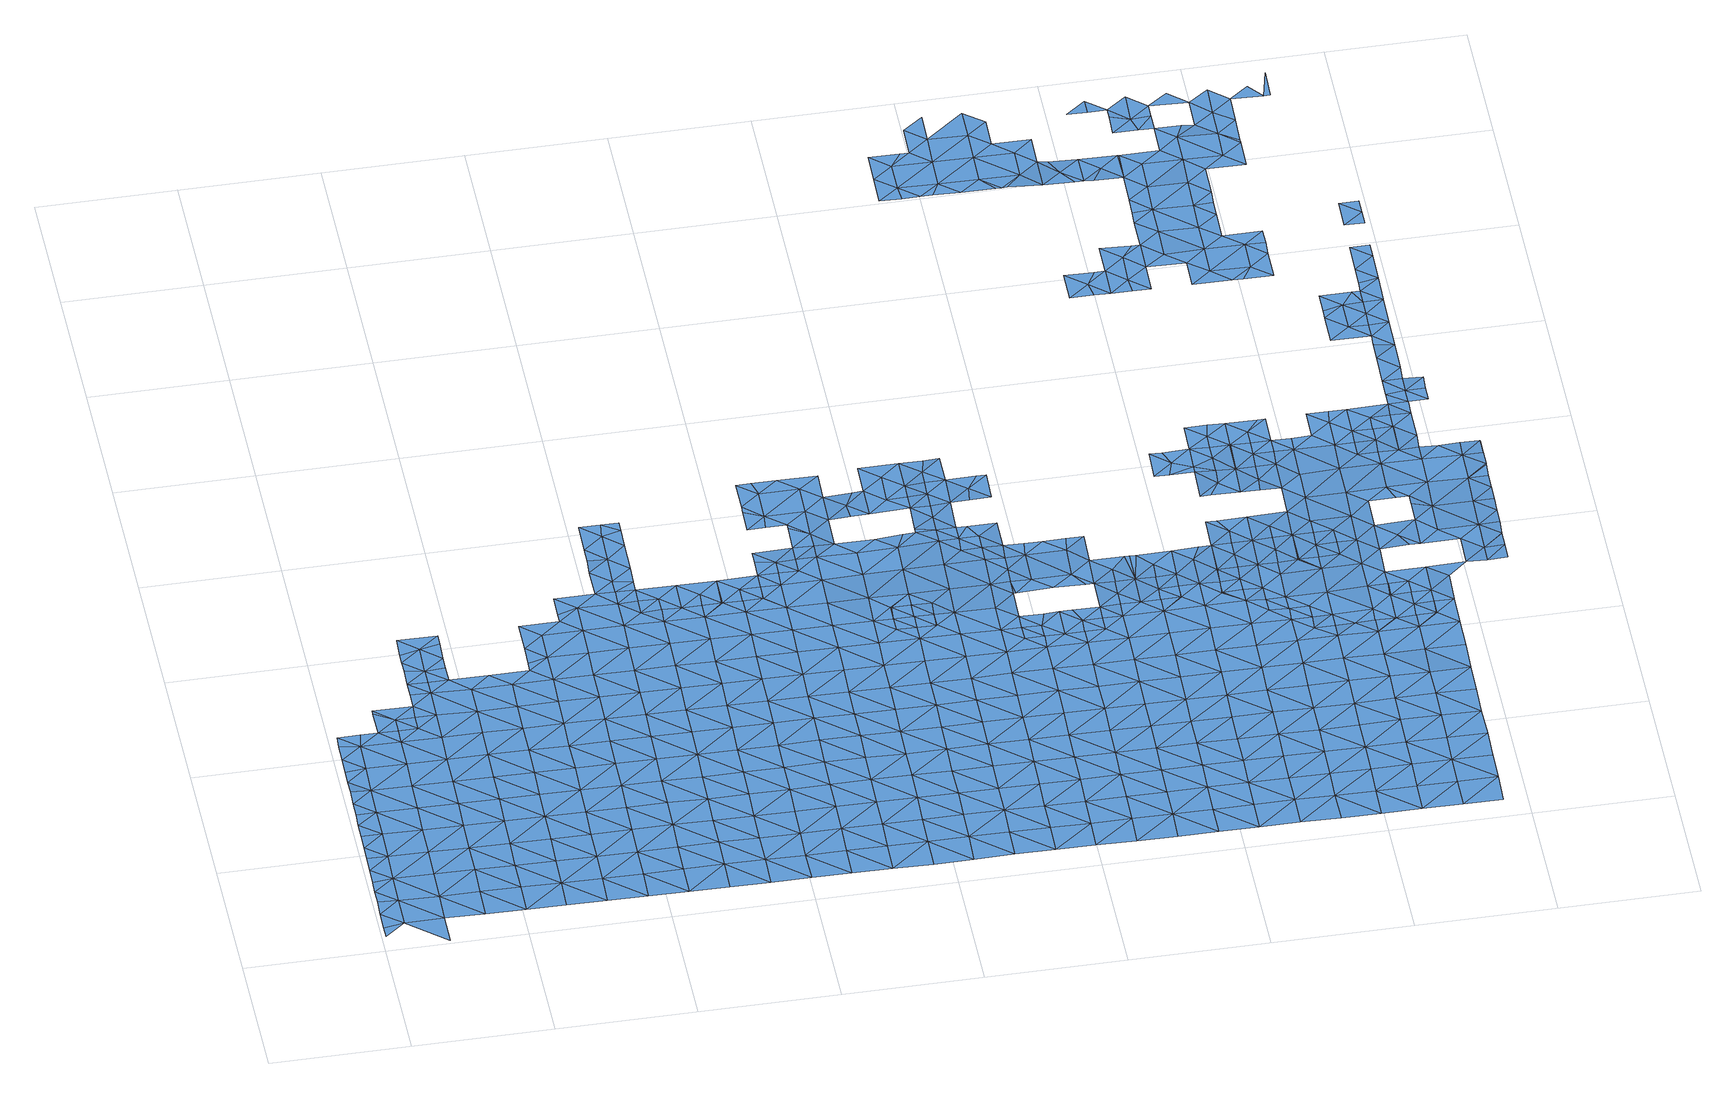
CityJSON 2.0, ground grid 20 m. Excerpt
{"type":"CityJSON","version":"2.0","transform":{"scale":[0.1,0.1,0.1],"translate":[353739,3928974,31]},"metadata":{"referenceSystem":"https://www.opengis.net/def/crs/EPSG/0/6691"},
"CityObjects":{
"waterbody1":{"type":"WaterBody","attributes":{"name":"3","class":"1140","function":"1","WaterBodyRiverFloodingRiskAttribute.description":"6","WaterBodyRiverFloodingRiskAttribute.rankOrg":"2","WaterBodyRiverFloodingRiskAttribute.adminType":"2","WaterBodyRiverFloodingRiskAttribute.scale":"L2"},"geometry":[{"type":"MultiSurface","lod":"1","boundaries":[[[0,1,2]],[[0,3,1]],[[4,2,1]],[[5,2,4]],[[6,5,4]],[[7,8,9]],[[7,6,8]],[[8,6,4]],[[10,4,1]],[[9,11,12]],[[9,8,11]],[[13,12,11]],[[14,8,4]],[[13,15,16]],[[1,17,10]],[[15,18,16]],[[15,13,11]],[[4,10,14]],[[14,19,8]],[[8,20,11]],[[21,22,23]],[[21,18,22]],[[18,15,22]],[[23,24,25]],[[25,24,26]],[[27,14,10]],[[23,22,24]],[[28,22,15]],[[8,19,20]],[[15,11,28]],[[29,26,30]],[[26,24,30]],[[31,29,30]],[[28,11,20]],[[32,24,22]],[[31,33,34]],[[30,33,31]],[[35,36,14]],[[37,34,33]],[[33,38,37]],[[39,30,24]],[[14,27,35]],[[19,14,36]],[[22,28,32]],[[40,24,32]],[[20,19,41]],[[41,19,36]],[[33,30,39]],[[28,42,32]],[[24,40,39]],[[38,33,43]],[[28,20,42]],[[35,27,44]],[[45,40,32]],[[33,46,43]],[[20,41,42]],[[44,47,35]],[[33,39,46]],[[36,35,47]],[[48,41,36]],[[49,39,40]],[[47,48,36]],[[32,42,45]],[[50,43,46]],[[51,40,45]],[[52,45,42]],[[49,40,51]],[[53,47,44]],[[46,39,49]],[[54,41,48]],[[50,46,55]],[[42,41,52]],[[56,55,46]],[[49,56,46]],[[53,48,47]],[[52,41,54]],[[57,51,45]],[[44,58,53]],[[55,59,60]],[[61,49,51]],[[56,59,55]],[[53,62,48]],[[45,52,57]],[[54,48,62]],[[63,60,59]],[[64,61,51]],[[65,52,54]],[[51,57,64]],[[49,66,56]],[[67,68,69]],[[68,63,59]],[[67,63,68]],[[58,70,53]],[[71,54,62]],[[56,72,59]],[[73,69,68]],[[57,52,65]],[[66,49,61]],[[74,62,53]],[[54,71,65]],[[59,72,68]],[[75,73,68]],[[76,74,53]],[[74,71,62]],[[64,57,77]],[[53,70,76]],[[56,66,72]],[[57,65,77]],[[78,75,68]],[[79,65,71]],[[61,64,80]],[[78,68,72]],[[64,77,80]],[[70,81,76]],[[79,71,74]],[[82,77,65]],[[83,61,80]],[[79,84,65]],[[66,61,85]],[[82,80,77]],[[85,61,83]],[[72,66,85]],[[86,75,78]],[[82,65,84]],[[78,72,87]],[[76,81,88]],[[74,76,89]],[[74,90,79]],[[91,86,78]],[[72,85,87]],[[87,91,78]],[[89,76,88]],[[89,90,74]],[[90,84,79]],[[83,80,92]],[[92,80,82]],[[93,85,83]],[[94,93,83]],[[81,95,88]],[[94,83,92]],[[90,96,84]],[[84,97,82]],[[91,98,86]],[[87,85,93]],[[89,88,99]],[[100,94,92]],[[91,87,101]],[[84,96,97]],[[88,95,99]],[[101,87,93]],[[92,82,100]],[[102,98,91]],[[100,82,97]],[[103,89,99]],[[90,89,104]],[[94,105,93]],[[91,101,102]],[[104,89,103]],[[96,90,104]],[[106,97,96]],[[107,105,94]],[[108,99,95]],[[98,109,110]],[[111,101,93]],[[102,109,98]],[[94,100,107]],[[108,103,99]],[[112,110,109]],[[105,111,93]],[[111,102,101]],[[106,96,104]],[[113,114,112]],[[109,113,112]],[[106,115,97]],[[108,95,116]],[[115,117,97]],[[117,107,100]],[[118,109,102]],[[100,97,117]],[[113,119,114]],[[104,103,120]],[[120,103,108]],[[121,118,102]],[[122,106,104]],[[107,123,105]],[[102,111,121]],[[109,124,113]],[[125,108,116]],[[126,104,120]],[[107,117,123]],[[123,127,105]],[[105,128,111]],[[115,106,122]],[[104,126,122]],[[113,124,119]],[[125,129,108]],[[111,128,121]],[[109,118,124]],[[120,108,129]],[[119,130,131]],[[105,127,128]],[[129,132,120]],[[115,122,133]],[[124,130,119]],[[117,115,134]],[[126,120,132]],[[135,122,126]],[[123,117,134]],[[136,127,123]],[[137,131,130]],[[138,139,121]],[[115,133,134]],[[118,139,124]],[[121,128,138]],[[118,121,139]],[[140,133,122]],[[125,141,129]],[[135,126,132]],[[135,140,122]],[[123,134,136]],[[137,130,142]],[[143,134,133]],[[130,124,144]],[[128,145,138]],[[144,124,139]],[[140,143,133]],[[127,136,146]],[[128,127,145]],[[147,142,130]],[[148,149,129]],[[149,135,132]],[[150,136,134]],[[129,141,148]],[[127,146,145]],[[132,129,149]],[[151,139,138]],[[130,144,147]],[[152,134,143]],[[136,150,146]],[[153,138,145]],[[139,151,144]],[[154,142,147]],[[155,147,144]],[[141,156,148]],[[140,157,143]],[[134,152,150]],[[135,149,158]],[[138,153,151]],[[140,135,157]],[[150,159,146]],[[146,160,145]],[[161,152,143]],[[159,160,146]],[[162,163,147]],[[135,158,157]],[[144,164,155]],[[147,155,162]],[[154,147,163]],[[144,151,164]],[[165,166,148]],[[153,145,160]],[[161,143,157]],[[167,150,152]],[[148,156,165]],[[149,148,166]],[[168,155,164]],[[169,167,152]],[[170,171,153]],[[169,152,161]],[[150,167,159]],[[158,149,172]],[[151,171,164]],[[153,160,170]],[[151,153,171]],[[173,168,164]],[[174,165,156]],[[157,158,172]],[[149,166,172]],[[175,173,164]],[[171,175,164]],[[161,157,176]],[[174,177,165]],[[160,178,170]],[[157,172,176]],[[159,167,179]],[[160,159,178]],[[166,165,177]],[[169,161,180]],[[181,172,166]],[[159,179,178]],[[177,182,166]],[[161,176,180]],[[183,173,175]],[[182,181,166]],[[172,181,176]],[[167,184,179]],[[169,180,185]],[[167,169,184]],[[170,178,186]],[[171,170,187]],[[175,171,187]],[[169,185,184]],[[174,188,177]],[[183,175,189]],[[170,186,187]],[[181,190,176]],[[187,191,175]],[[189,175,192]],[[180,176,190]],[[193,185,180]],[[194,195,179]],[[179,184,194]],[[192,175,191]],[[178,179,195]],[[188,174,196]],[[182,177,188]],[[197,184,185]],[[186,178,195]],[[198,181,182]],[[199,187,186]],[[193,180,190]],[[193,197,185]],[[200,192,191]],[[201,198,182]],[[198,190,181]],[[184,202,194]],[[182,188,201]],[[199,186,195]],[[203,200,191]],[[196,204,188]],[[191,187,205]],[[198,206,190]],[[190,207,193]],[[184,197,202]],[[187,199,205]],[[205,208,191]],[[209,201,188]],[[191,208,203]],[[193,207,197]],[[194,202,210]],[[195,194,211]],[[195,212,199]],[[203,208,213]],[[209,188,204]],[[211,194,210]],[[201,214,198]],[[190,206,207]],[[197,215,202]],[[199,212,205]],[[207,215,197]],[[216,213,217]],[[212,195,211]],[[213,208,217]],[[218,216,217]],[[219,208,205]],[[202,220,210]],[[201,209,214]],[[215,220,202]],[[221,218,217]],[[206,198,222]],[[204,223,209]],[[222,198,214]],[[224,207,206]],[[219,205,212]],[[222,225,206]],[[219,226,208]],[[208,227,217]],[[228,221,217]],[[225,224,206]],[[224,215,207]],[[229,214,209]],[[223,230,209]],[[211,231,212]],[[210,220,232]],[[211,210,231]],[[229,222,214]],[[233,219,212]],[[210,232,231]],[[208,226,227]],[[215,234,220]],[[228,217,227]],[[235,225,222]],[[236,234,215]],[[209,230,229]],[[236,215,224]],[[220,234,232]],[[219,237,226]],[[212,231,233]],[[238,228,227]],[[239,228,238]],[[240,224,225]],[[223,241,230]],[[235,222,229]],[[242,227,226]],[[237,219,233]],[[243,239,244]],[[235,240,225]],[[244,239,238]],[[245,229,230]],[[246,236,224]],[[247,248,232]],[[240,246,224]],[[227,249,238]],[[232,234,247]],[[231,232,248]],[[231,250,233]],[[226,237,242]],[[242,249,227]],[[251,234,236]],[[245,230,241]],[[229,252,235]],[[237,233,253]],[[244,238,254]],[[246,251,236]],[[255,242,237]],[[256,255,237]],[[237,253,256]],[[234,257,247]],[[229,245,258]],[[231,248,250]],[[235,259,240]],[[253,233,250]],[[254,238,260]],[[238,249,260]],[[252,259,235]],[[259,246,240]],[[229,258,252]],[[241,261,245]],[[234,251,257]],[[262,253,250]],[[263,242,255]],[[242,264,249]],[[261,258,245]],[[263,255,265]],[[248,266,250]],[[259,267,246]],[[246,268,251]],[[247,257,269]],[[248,247,266]],[[249,270,260]],[[254,260,271]],[[267,268,246]],[[241,272,261]],[[265,273,263]],[[264,242,263]],[[251,268,257]],[[262,250,274]],[[247,269,266]],[[261,275,258]],[[270,271,260]],[[274,250,276]],[[252,277,259]],[[273,278,263]],[[270,249,264]],[[257,279,269]],[[280,250,266]],[[252,258,277]],[[268,279,257]],[[276,250,280]],[[277,258,275]],[[259,281,267]],[[272,282,261]],[[276,283,284]],[[278,285,263]],[[277,281,259]],[[263,285,264]],[[270,286,271]],[[284,283,278]],[[283,276,280]],[[266,287,280]],[[267,288,268]],[[289,270,264]],[[269,279,290]],[[266,269,287]],[[275,261,282]],[[291,288,267]],[[272,292,282]],[[278,283,285]],[[287,269,290]],[[293,277,275]],[[294,283,280]],[[291,267,281]],[[295,279,268]],[[270,296,286]],[[282,297,275]],[[298,264,285]],[[297,293,275]],[[293,281,277]],[[270,289,296]],[[279,295,290]],[[294,280,287]],[[299,285,283]],[[264,298,289]],[[294,300,283]],[[301,291,281]],[[295,268,288]],[[302,282,292]],[[285,299,298]],[[303,294,287]],[[304,302,292]],[[305,296,289]],[[302,297,282]],[[298,306,289]],[[307,288,291]],[[281,293,301]],[[283,300,299]],[[308,303,287]],[[290,295,309]],[[287,290,308]],[[310,305,289]],[[303,311,294]],[[306,310,289]],[[307,295,288]],[[311,312,294]],[[294,312,300]],[[308,290,309]],[[297,313,293]],[[298,314,306]],[[302,313,297]],[[291,301,315]],[[314,298,299]],[[316,305,310]],[[317,299,300]],[[318,301,293]],[[312,317,300]],[[307,291,315]],[[295,319,309]],[[313,318,293]],[[307,319,295]],[[320,303,308]],[[321,306,314]],[[304,322,302]],[[323,315,301]],[[324,299,317]],[[314,299,325]],[[325,299,324]],[[326,320,308]],[[327,321,314]],[[328,301,318]],[[327,314,325]],[[302,329,313]],[[327,330,321]],[[331,326,308]],[[309,319,332]],[[308,309,331]],[[313,329,318]],[[301,328,323]],[[333,319,307]],[[302,322,334]],[[309,332,331]],[[307,315,335]],[[335,315,323]],[[302,334,329]],[[319,333,332]],[[336,326,331]],[[328,318,337]],[[333,307,335]],[[322,338,334]],[[318,329,337]],[[337,339,328]],[[331,340,336]],[[341,329,334]],[[342,335,323]],[[323,328,343]],[[332,333,344]],[[331,332,345]],[[343,328,339]],[[343,342,323]],[[345,332,344]],[[331,345,340]],[[334,338,341]],[[341,346,329]],[[337,329,346]],[[333,335,342]],[[333,347,344]],[[342,347,333]],[[348,340,349]],[[339,337,350]],[[340,345,349]],[[351,348,349]],[[352,343,339]],[[337,346,350]],[[353,351,349]],[[354,346,341]],[[355,356,344]],[[357,339,350]],[[358,342,343]],[[341,338,354]],[[344,347,355]],[[359,360,361]],[[345,344,356]],[[361,360,362]],[[345,363,349]],[[349,364,353]],[[352,339,357]],[[338,365,354]],[[366,350,346]],[[367,347,342]],[[354,368,346]],[[360,369,362]],[[358,343,352]],[[358,367,342]],[[359,370,360]],[[347,367,355]],[[345,356,363]],[[364,349,363]],[[370,369,360]],[[366,346,368]],[[371,352,357]],[[365,372,354]],[[357,350,373]],[[374,364,363]],[[375,372,365]],[[373,350,366]],[[370,376,369]],[[371,358,352]],[[377,368,354]],[[370,378,376]],[[356,379,363]],[[380,378,370]],[[355,367,381]],[[356,355,379]],[[382,374,363]],[[372,377,354]],[[380,370,383]],[[384,366,368]],[[357,373,371]],[[355,381,379]],[[358,385,367]],[[382,363,386]],[[377,384,368]],[[387,385,358]],[[383,388,380]],[[387,358,371]],[[386,363,389]],[[363,379,389]],[[373,366,384]],[[378,380,390]],[[381,367,385]],[[375,391,372]],[[392,371,373]],[[390,380,388]],[[393,394,388]],[[394,386,389]],[[393,386,394]],[[372,395,377]],[[396,390,388]],[[379,397,389]],[[373,384,398]],[[381,385,399]],[[379,381,397]],[[400,394,389]],[[396,388,394]],[[401,395,372]],[[387,371,392]],[[373,398,392]],[[402,385,387]],[[372,391,401]],[[381,399,397]],[[377,403,384]],[[404,400,389]],[[397,404,389]],[[403,398,384]],[[405,390,396]],[[406,407,394]],[[394,407,396]],[[394,400,406]],[[408,399,385]],[[387,392,409]],[[400,404,410]],[[407,411,396]],[[402,387,409]],[[391,412,401]],[[377,395,403]],[[413,397,399]],[[403,414,398]],[[398,415,392]],[[405,396,411]],[[416,410,404]],[[417,411,407]],[[418,404,397]],[[414,415,398]],[[408,385,402]],[[419,409,392]],[[413,418,397]],[[417,420,411]],[[421,416,404]],[[418,422,404]],[[423,424,401]],[[419,402,409]],[[422,421,404]],[[413,399,408]],[[417,425,420]],[[401,412,423]],[[395,401,424]],[[426,411,420]],[[403,395,424]],[[419,392,415]],[[425,427,420]],[[428,408,402]],[[403,429,414]],[[419,430,402]],[[431,418,413]],[[427,432,420]],[[414,429,415]],[[413,408,433]],[[426,420,432]],[[403,424,434]],[[435,431,413]],[[433,435,413]],[[428,402,430]],[[403,434,429]],[[436,419,415]],[[423,412,437]],[[433,408,428]],[[438,431,435]],[[427,439,432]],[[437,440,423]],[[440,434,424]],[[436,430,419]],[[412,441,437]],[[442,415,429]],[[427,443,439]],[[424,423,440]],[[444,433,428]],[[445,432,439]],[[436,415,442]],[[446,429,434]],[[443,447,439]],[[436,448,430]],[[430,449,428]],[[450,445,439]],[[446,442,429]],[[447,450,439]],[[444,428,451]],[[441,452,437]],[[434,440,453]],[[449,451,428]],[[454,452,441]],[[452,440,437]],[[447,455,450]],[[449,430,448]],[[434,453,446]],[[456,436,442]],[[450,455,457]],[[458,456,442]],[[456,448,436]],[[455,459,457]],[[452,460,440]],[[442,446,458]],[[461,451,449]],[[462,450,457]],[[459,463,457]],[[453,440,464]],[[465,462,457]],[[464,440,460]],[[466,467,449]],[[468,465,457]],[[461,449,467]],[[468,457,463]],[[469,448,456]],[[446,453,470]],[[471,466,449]],[[449,448,471]],[[458,446,470]],[[471,448,469]],[[453,464,470]],[[472,469,456]],[[458,470,473]],[[456,458,472]],[[474,475,476]],[[477,466,471]],[[458,473,472]],[[474,478,475]],[[479,471,469]],[[478,480,475]],[[478,474,481]],[[482,483,471]],[[477,471,483]],[[484,469,472]],[[479,482,471]],[[479,469,484]],[[481,485,478]],[[480,478,486]],[[485,486,478]],[[479,487,482]],[[487,485,488]],[[488,482,487]],[[487,489,485]],[[485,489,486]],[[490,486,489]],[[491,492,493]],[[492,494,495]],[[495,493,492]],[[496,494,492]],[[491,497,492]],[[492,498,496]],[[497,498,492]],[[499,498,497]],[[500,501,497]],[[497,501,499]],[[502,503,499]],[[499,501,502]],[[504,503,502]],[[505,504,502]],[[506,507,508]],[[507,506,509]],[[507,510,508]],[[511,508,510]],[[512,511,510]],[[513,514,515]],[[513,512,514]],[[512,510,514]],[[515,516,517]],[[514,516,515]],[[516,518,517]],[[519,520,518]],[[516,519,518]],[[519,521,520]],[[519,522,521]],[[523,521,522]],[[524,523,522]],[[525,526,527]],[[527,528,525]],[[529,526,525]]]}]},
"waterbody2":{"type":"WaterBody","attributes":{"name":"3","class":"1140","function":"1","WaterBodyRiverFloodingRiskAttribute.description":"6","WaterBodyRiverFloodingRiskAttribute.rankOrg":"1","WaterBodyRiverFloodingRiskAttribute.adminType":"2","WaterBodyRiverFloodingRiskAttribute.scale":"L2"},"geometry":[{"type":"MultiSurface","lod":"1","boundaries":[[[530,43,531]],[[43,50,531]],[[60,63,531]],[[531,63,532]],[[532,530,531]],[[50,55,531]],[[531,55,60]]]}]},
"waterbody3":{"type":"WaterBody","attributes":{"name":"3","class":"1140","function":"1","WaterBodyRiverFloodingRiskAttribute.description":"6","WaterBodyRiverFloodingRiskAttribute.rankOrg":"1","WaterBodyRiverFloodingRiskAttribute.adminType":"2","WaterBodyRiverFloodingRiskAttribute.scale":"L2"},"geometry":[{"type":"MultiSurface","lod":"1","boundaries":[[[69,73,533]],[[534,533,535]],[[533,534,536]],[[537,533,75]],[[538,534,539]],[[540,534,541]],[[541,534,535]],[[535,533,537]],[[73,75,533]],[[542,69,533]],[[542,533,536]],[[539,534,540]],[[538,536,534]]]}]},
"waterbody4":{"type":"WaterBody","attributes":{"name":"3","class":"1140","function":"1","WaterBodyRiverFloodingRiskAttribute.description":"6","WaterBodyRiverFloodingRiskAttribute.rankOrg":"1","WaterBodyRiverFloodingRiskAttribute.adminType":"2","WaterBodyRiverFloodingRiskAttribute.scale":"L2"},"geometry":[{"type":"MultiSurface","lod":"1","boundaries":[[[543,154,544]],[[544,545,543]],[[546,547,548]],[[543,549,550]],[[163,544,154]],[[551,549,546]],[[543,142,154]],[[543,550,142]],[[547,546,549]],[[552,553,554]],[[552,547,553]],[[547,552,548]],[[549,551,550]],[[547,555,553]],[[547,549,555]],[[545,549,543]],[[555,549,545]]]}]},
"waterbody5":{"type":"WaterBody","attributes":{"name":"3","class":"1140","function":"1","WaterBodyRiverFloodingRiskAttribute.description":"6","WaterBodyRiverFloodingRiskAttribute.rankOrg":"1","WaterBodyRiverFloodingRiskAttribute.adminType":"2","WaterBodyRiverFloodingRiskAttribute.scale":"L2"},"geometry":[{"type":"MultiSurface","lod":"1","boundaries":[[[203,216,556]],[[200,203,556]],[[556,192,200]],[[557,192,556]],[[557,558,559]],[[189,192,557]],[[183,559,173]],[[168,173,560]],[[558,163,560]],[[163,162,560]],[[155,168,560]],[[155,560,162]],[[216,218,556]],[[557,556,218]],[[558,173,559]],[[183,189,559]],[[558,560,173]],[[216,203,213]],[[559,189,557]]]}]},
"waterbody6":{"type":"WaterBody","attributes":{"name":"3","class":"1140","function":"1","WaterBodyRiverFloodingRiskAttribute.description":"6","WaterBodyRiverFloodingRiskAttribute.rankOrg":"1","WaterBodyRiverFloodingRiskAttribute.adminType":"2","WaterBodyRiverFloodingRiskAttribute.scale":"L2"},"geometry":[{"type":"MultiSurface","lod":"1","boundaries":[[[218,221,561]],[[562,218,561]],[[562,561,563]],[[239,243,561]],[[561,243,563]],[[561,228,239]],[[221,228,561]]]}]},
"waterbody7":{"type":"WaterBody","attributes":{"name":"3","class":"1140","function":"1","WaterBodyRiverFloodingRiskAttribute.description":"6","WaterBodyRiverFloodingRiskAttribute.rankOrg":"1","WaterBodyRiverFloodingRiskAttribute.adminType":"2","WaterBodyRiverFloodingRiskAttribute.scale":"L2"},"geometry":[{"type":"MultiSurface","lod":"1","boundaries":[[[256,265,255]],[[256,262,564]],[[265,256,564]],[[274,276,284]],[[564,274,284]],[[262,274,564]],[[273,564,284]],[[278,273,284]],[[256,253,262]],[[273,265,564]]]}]},
"waterbody8":{"type":"WaterBody","attributes":{"name":"3","class":"1140","function":"1","WaterBodyRiverFloodingRiskAttribute.description":"6","WaterBodyRiverFloodingRiskAttribute.rankOrg":"1","WaterBodyRiverFloodingRiskAttribute.adminType":"2","WaterBodyRiverFloodingRiskAttribute.scale":"L2"},"geometry":[{"type":"MultiSurface","lod":"1","boundaries":[[[565,566,567]],[[568,569,570]],[[571,572,570]],[[573,568,570]],[[572,573,570]],[[574,575,576]],[[576,575,577]],[[566,578,575]],[[578,566,579]],[[579,566,565]],[[566,575,574]],[[579,580,578]],[[566,574,567]],[[578,580,581]],[[582,583,584]],[[582,584,585]],[[586,587,578]],[[254,588,589]],[[589,588,590]],[[588,577,590]],[[577,588,591]],[[592,577,591]],[[592,591,584]],[[577,575,590]],[[590,575,578]],[[586,578,581]],[[589,243,244]],[[593,594,591]],[[569,595,570]],[[593,591,588]],[[243,589,596]],[[244,254,589]],[[590,587,589]],[[594,584,591]],[[587,590,578]],[[584,594,585]],[[585,594,597]],[[596,589,587]],[[585,597,598]],[[571,570,595]],[[595,585,598]],[[582,585,595]],[[569,582,595]],[[582,569,583]]]}]},
"waterbody9":{"type":"WaterBody","attributes":{"name":"3","class":"1140","function":"1","WaterBodyRiverFloodingRiskAttribute.description":"6","WaterBodyRiverFloodingRiskAttribute.rankOrg":"1","WaterBodyRiverFloodingRiskAttribute.adminType":"2","WaterBodyRiverFloodingRiskAttribute.scale":"L2"},"geometry":[{"type":"MultiSurface","lod":"1","boundaries":[[[599,305,600]],[[597,599,600]],[[601,597,600]],[[601,600,602]],[[602,600,316]],[[305,316,600]],[[296,305,599]]]}]},
"waterbody10":{"type":"WaterBody","attributes":{"name":"3","class":"1140","function":"1","WaterBodyRiverFloodingRiskAttribute.description":"6","WaterBodyRiverFloodingRiskAttribute.rankOrg":"2","WaterBodyRiverFloodingRiskAttribute.adminType":"2","WaterBodyRiverFloodingRiskAttribute.scale":"L2"},"geometry":[{"type":"MultiSurface","lod":"1","boundaries":[[[598,597,603]],[[572,603,602]],[[572,571,603]],[[603,597,601]],[[601,602,603]],[[571,595,603]],[[603,595,598]]]}]},
"waterbody11":{"type":"WaterBody","attributes":{"name":"3","class":"1140","function":"1","WaterBodyRiverFloodingRiskAttribute.description":"6","WaterBodyRiverFloodingRiskAttribute.rankOrg":"1","WaterBodyRiverFloodingRiskAttribute.adminType":"2","WaterBodyRiverFloodingRiskAttribute.scale":"L2"},"geometry":[{"type":"MultiSurface","lod":"1","boundaries":[[[604,605,606]],[[310,606,605]],[[316,310,605]],[[606,310,321]],[[306,321,310]],[[321,330,606]],[[330,604,606]]]}]},
"waterbody12":{"type":"WaterBody","attributes":{"name":"3","class":"1140","function":"1","WaterBodyRiverFloodingRiskAttribute.description":"6","WaterBodyRiverFloodingRiskAttribute.rankOrg":"1","WaterBodyRiverFloodingRiskAttribute.adminType":"2","WaterBodyRiverFloodingRiskAttribute.scale":"L2"},"geometry":[{"type":"MultiSurface","lod":"1","boundaries":[[[320,311,303]],[[607,608,609]],[[351,608,607]],[[610,312,611]],[[312,311,611]],[[610,611,609]],[[320,326,611]],[[336,340,607]],[[340,348,607]],[[336,607,326]],[[611,311,320]],[[609,611,326]],[[607,609,326]],[[607,348,351]]]}]},
"waterbody13":{"type":"WaterBody","attributes":{"name":"3","class":"1140","function":"1","WaterBodyRiverFloodingRiskAttribute.description":"6","WaterBodyRiverFloodingRiskAttribute.rankOrg":"1","WaterBodyRiverFloodingRiskAttribute.adminType":"2","WaterBodyRiverFloodingRiskAttribute.scale":"L2"},"geometry":[{"type":"MultiSurface","lod":"1","boundaries":[[[612,572,613]],[[614,613,602]],[[615,612,613]],[[602,613,572]],[[613,614,616]],[[613,616,615]]]}]},
"waterbody14":{"type":"WaterBody","attributes":{"name":"3","class":"1140","function":"1","WaterBodyRiverFloodingRiskAttribute.description":"6","WaterBodyRiverFloodingRiskAttribute.rankOrg":"1","WaterBodyRiverFloodingRiskAttribute.adminType":"2","WaterBodyRiverFloodingRiskAttribute.scale":"L2"},"geometry":[{"type":"MultiSurface","lod":"1","boundaries":[[[617,618,619]],[[324,620,621]],[[622,325,621]],[[617,619,622]],[[620,324,317]],[[623,621,620]],[[624,621,623]],[[624,623,625]],[[624,617,622]],[[624,362,617]],[[617,362,626]],[[361,362,624]],[[619,627,622]],[[624,622,621]],[[618,617,626]],[[624,625,361]],[[325,324,621]],[[325,622,327]],[[330,327,622]],[[330,622,627]]]}]},
"waterbody15":{"type":"WaterBody","attributes":{"name":"3","class":"1140","function":"1","WaterBodyRiverFloodingRiskAttribute.description":"6","WaterBodyRiverFloodingRiskAttribute.rankOrg":"1","WaterBodyRiverFloodingRiskAttribute.adminType":"2","WaterBodyRiverFloodingRiskAttribute.scale":"L2"},"geometry":[{"type":"MultiSurface","lod":"1","boundaries":[[[353,628,351]],[[370,364,629]],[[353,364,628]],[[628,370,359]],[[388,383,629]],[[628,361,351]],[[359,361,628]],[[629,382,393]],[[364,370,628]],[[393,388,629]],[[393,382,386]],[[374,382,629]],[[383,370,629]],[[629,364,374]]]}]},
"waterbody16":{"type":"WaterBody","attributes":{"name":"3","class":"1140","function":"1","WaterBodyRiverFloodingRiskAttribute.description":"6","WaterBodyRiverFloodingRiskAttribute.rankOrg":"1","WaterBodyRiverFloodingRiskAttribute.adminType":"2","WaterBodyRiverFloodingRiskAttribute.scale":"L2"},"geometry":[{"type":"MultiSurface","lod":"1","boundaries":[[[630,631,632]],[[633,630,632]],[[631,634,635]],[[634,631,630]],[[636,630,633]],[[637,635,634]],[[636,638,630]],[[630,639,634]],[[638,639,630]],[[640,638,636]],[[639,641,634]],[[637,634,641]],[[638,640,642]],[[639,643,641]],[[644,641,643]],[[643,645,644]],[[646,638,642]],[[638,647,639]],[[646,647,638]],[[639,648,643]],[[647,648,639]],[[646,642,649]],[[649,650,646]],[[651,652,653]],[[650,654,646]],[[646,654,647]],[[643,648,655]],[[653,656,651]],[[647,657,648]],[[654,650,658]],[[659,657,647]],[[657,660,648]],[[661,651,656]],[[652,651,662]],[[659,647,654]],[[655,648,660]],[[663,651,661]],[[654,658,664]],[[662,651,663]],[[665,659,654]],[[666,663,661]],[[665,654,664]],[[657,659,667]],[[666,661,668]],[[665,667,659]],[[669,670,663]],[[666,669,663]],[[671,665,664]],[[671,672,665]],[[666,668,673]],[[664,674,671]],[[675,669,666]],[[675,666,673]],[[670,669,676]],[[671,677,672]],[[671,674,678]],[[679,669,675]],[[676,669,679]],[[671,678,677]],[[680,681,678]],[[679,675,682]],[[677,678,681]],[[679,683,684]],[[675,685,682]],[[679,682,683]],[[681,680,686]],[[687,684,688]],[[677,681,689]],[[684,683,688]],[[690,687,688]],[[682,691,683]],[[681,686,689]],[[691,682,685]],[[692,693,694]],[[695,690,688]],[[685,696,697]],[[686,690,695]],[[698,688,683]],[[689,686,699]],[[696,700,697]],[[691,685,697]],[[699,686,701]],[[686,695,701]],[[702,693,692]],[[698,683,691]],[[703,695,688]],[[701,704,699]],[[700,705,697]],[[706,707,708]],[[709,688,698]],[[695,710,701]],[[707,706,702]],[[703,688,709]],[[698,691,711]],[[708,712,706]],[[713,711,691]],[[691,697,713]],[[714,709,698]],[[700,715,705]],[[716,702,706]],[[714,698,711]],[[701,710,704]],[[697,705,713]],[[695,703,710]],[[712,717,706]],[[714,718,709]],[[715,719,705]],[[706,720,716]],[[717,712,721]],[[703,709,722]],[[722,709,718]],[[704,723,721]],[[724,713,705]],[[713,725,711]],[[719,724,705]],[[706,717,720]],[[703,726,710]],[[704,710,723]],[[726,703,722]],[[723,727,721]],[[728,725,713]],[[728,713,724]],[[729,723,710]],[[726,729,710]],[[730,731,720]],[[723,732,727]],[[733,729,726]],[[732,723,734]],[[723,729,734]],[[735,730,732]],[[729,736,734]],[[732,734,735]],[[735,737,730]],[[729,733,736]],[[738,734,736]],[[734,739,735]],[[734,738,739]],[[740,737,735]],[[740,735,739]],[[740,741,742]],[[743,741,744]]]}]},
"waterbody17":{"type":"WaterBody","attributes":{"name":"3","class":"1140","function":"1","WaterBodyRiverFloodingRiskAttribute.description":"6","WaterBodyRiverFloodingRiskAttribute.rankOrg":"1","WaterBodyRiverFloodingRiskAttribute.adminType":"2","WaterBodyRiverFloodingRiskAttribute.scale":"L2"},"geometry":[{"type":"MultiSurface","lod":"1","boundaries":[[[745,746,747]],[[747,748,749]],[[746,748,747]],[[746,750,748]],[[746,745,751]],[[746,751,752]],[[746,752,750]]]}]},
"waterbody18":{"type":"WaterBody","attributes":{"name":"3","class":"1140","function":"1","WaterBodyRiverFloodingRiskAttribute.description":"6","WaterBodyRiverFloodingRiskAttribute.rankOrg":"2","WaterBodyRiverFloodingRiskAttribute.adminType":"2","WaterBodyRiverFloodingRiskAttribute.scale":"L2"},"geometry":[{"type":"MultiSurface","lod":"1","boundaries":[[[753,754,755]],[[753,756,754]],[[753,757,756]],[[757,745,756]],[[758,754,756]],[[747,756,745]],[[759,760,761]],[[762,761,760]],[[763,761,762]],[[763,764,761]],[[764,755,761]],[[761,755,754]],[[759,761,754]],[[758,747,749]],[[756,747,758]]]}]},
"waterbody19":{"type":"WaterBody","attributes":{"name":"3","class":"1140","function":"1","WaterBodyRiverFloodingRiskAttribute.description":"6","WaterBodyRiverFloodingRiskAttribute.rankOrg":"1","WaterBodyRiverFloodingRiskAttribute.adminType":"2","WaterBodyRiverFloodingRiskAttribute.scale":"L2"},"geometry":[{"type":"MultiSurface","lod":"1","boundaries":[[[764,763,765]],[[764,765,755]],[[757,753,766]],[[767,766,768]],[[769,765,763]],[[769,770,765]],[[770,768,765]],[[768,755,765]],[[766,745,757]],[[768,766,753]],[[768,753,755]],[[766,771,745]],[[767,771,766]]]}]},
"waterbody20":{"type":"WaterBody","attributes":{"name":"3","class":"1140","function":"1","WaterBodyRiverFloodingRiskAttribute.description":"6","WaterBodyRiverFloodingRiskAttribute.rankOrg":"1","WaterBodyRiverFloodingRiskAttribute.adminType":"2","WaterBodyRiverFloodingRiskAttribute.scale":"L2"},"geometry":[{"type":"MultiSurface","lod":"1","boundaries":[[[772,467,476]],[[773,772,476]],[[774,775,776]],[[406,410,777]],[[406,400,410]],[[406,417,407]],[[777,417,406]],[[425,417,777]],[[760,778,762]],[[779,754,780]],[[781,782,783]],[[781,749,782]],[[758,749,781]],[[754,758,781]],[[781,780,754]],[[762,778,763]],[[760,759,779]],[[760,779,784]],[[785,784,779]],[[784,786,787]],[[788,450,462]],[[789,411,790]],[[500,497,791]],[[792,793,794]],[[791,497,795]],[[796,791,795]],[[791,796,794]],[[791,794,793]],[[500,791,793]],[[797,792,794]],[[798,794,799]],[[800,801,802]],[[504,803,804]],[[805,806,807]],[[808,806,805]],[[805,807,802]],[[809,805,802]],[[810,805,809]],[[805,810,811]],[[805,811,812]],[[812,811,813]],[[482,488,483]],[[801,814,802]],[[477,483,815]],[[431,438,776]],[[422,431,776]],[[431,422,418]],[[816,451,772]],[[774,438,816]],[[772,774,816]],[[773,774,772]],[[815,483,488]],[[796,800,802]],[[796,817,800]],[[818,800,817]],[[503,504,804]],[[819,820,821]],[[819,822,820]],[[498,503,804]],[[481,815,485]],[[778,823,763]],[[781,783,780]],[[491,493,795]],[[824,795,493]],[[825,795,824]],[[795,825,817]],[[817,825,826]],[[826,825,827]],[[821,826,827]],[[809,814,828]],[[820,828,814]],[[481,474,815]],[[466,815,474]],[[476,466,474]],[[432,445,829]],[[784,787,830]],[[785,779,780]],[[830,760,784]],[[467,466,476]],[[461,467,772]],[[461,772,451]],[[827,825,787]],[[759,754,779]],[[787,824,830]],[[831,823,778]],[[832,831,778]],[[493,495,832]],[[493,832,824]],[[824,832,778]],[[824,778,830]],[[830,778,760]],[[814,821,820]],[[822,828,820]],[[790,411,426]],[[426,432,790]],[[790,432,833]],[[834,789,790]],[[835,811,490]],[[835,836,811]],[[797,798,837]],[[798,797,794]],[[833,834,790]],[[836,835,838]],[[807,806,839]],[[809,802,814]],[[810,809,828]],[[490,811,810]],[[805,812,808]],[[836,813,811]],[[488,485,815]],[[477,815,466]],[[816,438,435]],[[774,776,438]],[[833,829,786]],[[447,775,455]],[[777,427,425]],[[476,475,773]],[[475,480,773]],[[821,840,819]],[[827,840,821]],[[827,465,840]],[[840,465,468]],[[462,465,788]],[[827,788,465]],[[827,787,788]],[[786,788,787]],[[788,786,450]],[[445,450,829]],[[786,829,450]],[[829,833,432]],[[818,817,826]],[[795,817,796]],[[787,825,824]],[[795,497,491]],[[499,503,498]],[[480,841,773]],[[841,840,463]],[[463,459,775]],[[842,447,443]],[[410,416,777]],[[443,427,842]],[[416,421,777]],[[843,799,844]],[[796,844,794]],[[799,794,844]],[[804,803,494]],[[803,845,494]],[[846,845,803]],[[433,444,816]],[[435,433,816]],[[847,844,807]],[[844,847,848]],[[848,843,844]],[[802,844,796]],[[468,463,840]],[[496,498,804]],[[496,804,494]],[[832,845,831]],[[845,832,494]],[[495,494,832]],[[841,774,773]],[[846,849,845]],[[845,849,831]],[[839,847,807]],[[802,807,844]],[[444,451,816]],[[422,776,421]],[[841,775,774]],[[775,841,463]],[[459,455,775]],[[842,775,447]],[[775,842,776]],[[776,842,421]],[[421,842,427]],[[421,427,777]],[[841,480,819]],[[841,819,840]]]}]},
"waterbody21":{"type":"WaterBody","attributes":{"name":"3","class":"1140","function":"1","WaterBodyRiverFloodingRiskAttribute.description":"6","WaterBodyRiverFloodingRiskAttribute.rankOrg":"1","WaterBodyRiverFloodingRiskAttribute.adminType":"2","WaterBodyRiverFloodingRiskAttribute.scale":"L2"},"geometry":[{"type":"MultiSurface","lod":"1","boundaries":[[[513,850,512]],[[512,850,851]],[[850,852,851]],[[853,854,855]],[[518,853,517]],[[517,855,515]],[[517,853,855]],[[515,855,850]],[[855,852,850]],[[855,856,852]],[[855,854,856]],[[513,515,850]]]}]},
"waterbody22":{"type":"WaterBody","attributes":{"name":"3","class":"1140","function":"1","WaterBodyRiverFloodingRiskAttribute.description":"6","WaterBodyRiverFloodingRiskAttribute.rankOrg":"1","WaterBodyRiverFloodingRiskAttribute.adminType":"2","WaterBodyRiverFloodingRiskAttribute.scale":"L2"},"geometry":[{"type":"MultiSurface","lod":"1","boundaries":[[[505,857,858]],[[858,859,505]],[[859,858,506]],[[509,506,858]],[[860,509,858]],[[861,860,858]],[[857,861,858]],[[504,505,859]]]}]}
},
"vertices":[
[6,48,5],[35,52,6],[6,76,5],[6,30,5],[35,99,6],[7,102,5],[7,123,5],[8,143,5],[36,145,6],[8,168,5],[91,52,6],[37,191,6],[8,193,5],[9,215,5],[92,98,5],[38,238,6],[9,238,6],[91,5,6],[9,261,6],[93,144,6],[94,190,6],[10,283,6],[38,284,6],[10,307,6],[39,330,6],[11,332,6],[11,353,5],[148,51,5],[94,237,6],[11,374,5],[40,376,6],[12,400,5],[95,283,6],[41,422,6],[12,427,5],[149,97,6],[150,143,6],[13,446,5],[45,445,6],[97,375,6],[96,329,6],[150,189,6],[151,236,6],[70,445,6],[205,50,5],[152,282,6],[97,421,6],[206,96,6],[206,142,6],[153,374,6],[98,444,6],[153,328,6],[208,235,6],[262,95,6],[207,188,6],[126,444,6],[154,420,6],[209,281,6],[261,49,6],[155,467,6],[126,467,6],[210,374,6],[263,141,6],[127,490,6],[209,327,6],[264,234,6],[211,420,6],[127,514,6],[156,513,6],[127,537,6],[318,48,6],[264,187,6],[212,466,5],[156,536,6],[320,140,6],[185,536,6],[319,94,6],[265,280,6],[212,512,5],[320,186,6],[266,326,6],[375,47,6],[322,279,6],[267,373,6],[321,233,6],[267,419,6],[241,535,6],[268,465,6],[376,93,6],[376,139,6],[377,186,6],[269,511,6],[323,325,6],[324,418,7],[323,372,6],[432,46,6],[378,232,6],[379,278,6],[298,534,7],[432,93,6],[379,324,7],[325,464,7],[326,510,7],[433,139,6],[434,185,7],[381,417,7],[435,231,7],[380,371,7],[489,92,7],[326,556,7],[298,549,7],[382,463,7],[299,580,7],[327,602,7],[299,626,7],[435,277,7],[488,45,6],[436,323,7],[383,555,7],[356,625,8],[490,138,7],[382,509,7],[491,230,6],[437,370,7],[384,601,8],[545,44,6],[490,184,7],[438,416,7],[438,462,7],[546,91,7],[385,648,8],[356,639,8],[546,137,7],[492,276,6],[493,322,7],[547,183,7],[494,369,7],[356,672,8],[439,508,7],[440,555,7],[548,229,7],[602,43,7],[414,671,9],[549,275,7],[441,601,8],[495,461,7],[494,415,7],[441,647,8],[602,90,7],[603,136,7],[550,368,7],[497,554,7],[549,321,7],[496,508,7],[442,670,9],[469,623,8],[658,42,8],[605,228,7],[604,182,7],[551,414,7],[552,460,7],[605,274,7],[469,647,9],[470,670,9],[497,600,8],[659,89,8],[660,135,8],[607,367,7],[498,623,9],[606,320,7],[552,507,7],[553,553,8],[661,181,8],[526,622,9],[715,41,8],[554,599,8],[661,227,8],[716,88,8],[608,459,8],[608,413,7],[662,274,8],[717,180,8],[717,134,8],[554,622,9],[664,366,8],[663,320,8],[609,506,8],[610,552,8],[772,87,8],[582,622,9],[718,227,8],[611,598,9],[583,622,9],[719,273,8],[664,412,8],[665,458,8],[772,40,7],[720,319,8],[774,179,8],[666,505,8],[611,621,9],[773,133,8],[720,365,8],[639,621,9],[828,39,8],[667,551,8],[775,226,8],[775,272,7],[667,597,9],[829,86,9],[721,411,8],[722,457,8],[723,504,8],[640,621,9],[830,132,9],[776,318,8],[640,644,10],[668,643,10],[640,667,11],[723,550,8],[777,364,8],[669,667,11],[831,178,8],[885,39,9],[832,271,8],[831,225,8],[724,596,9],[725,642,11],[697,666,11],[887,131,9],[886,85,9],[778,456,8],[778,410,8],[779,503,8],[834,363,8],[887,177,9],[833,317,8],[780,549,8],[726,689,12],[697,689,12],[888,224,9],[942,38,9],[781,595,10],[697,712,13],[726,711,13],[943,84,9],[889,270,9],[834,409,8],[835,455,8],[782,642,12],[836,502,8],[890,316,9],[944,176,9],[808,526,8],[755,711,12],[808,571,9],[808,548,8],[890,362,9],[943,130,9],[945,223,9],[782,688,11],[999,83,9],[836,525,8],[837,594,10],[838,641,13],[809,571,9],[892,454,8],[946,269,9],[946,315,9],[891,408,8],[839,687,13],[811,710,12],[998,37,10],[837,571,9],[864,525,8],[1000,129,9],[865,525,8],[1001,175,9],[866,570,9],[947,361,9],[893,501,8],[1001,222,9],[1056,82,10],[893,547,8],[865,548,8],[894,593,11],[850,709,16],[949,454,8],[1003,314,9],[896,686,17],[948,408,9],[1002,268,9],[1055,36,9],[1057,174,10],[949,500,8],[1004,361,9],[868,709,17],[1057,128,10],[895,640,14],[951,592,11],[950,546,8],[1058,221,9],[1113,81,10],[978,476,9],[1112,35,9],[896,708,18],[923,663,16],[1060,313,9],[1005,453,9],[1005,407,9],[924,685,18],[978,500,8],[978,523,8],[1113,127,10],[952,639,15],[1059,267,9],[924,708,18],[979,568,11],[1114,173,10],[1060,360,9],[1006,476,9],[952,662,17],[1169,34,10],[1116,266,9],[979,592,12],[980,615,14],[1034,475,9],[980,638,15],[1115,220,9],[1170,127,10],[981,662,16],[1062,452,9],[1061,406,9],[1117,359,10],[1169,80,10],[1116,312,10],[1062,475,9],[1171,173,10],[1225,33,10],[1172,219,10],[1091,475,9],[1226,80,10],[1173,311,10],[1172,265,10],[1118,405,10],[1119,451,9],[1227,126,10],[1174,358,10],[1091,498,9],[1119,497,9],[1228,172,10],[1092,521,9],[1229,264,10],[1120,521,10],[1283,79,11],[1175,404,10],[1175,450,10],[1228,218,10],[1230,310,10],[1121,566,12],[1121,589,14],[1092,567,12],[1093,613,14],[1176,496,10],[1148,520,10],[1282,32,11],[1284,171,11],[1231,357,11],[1283,125,11],[1142,612,14],[1149,566,12],[1286,263,11],[1339,78,11],[1285,217,11],[1176,520,10],[1339,31,10],[1149,612,14],[1340,124,11],[1158,612,14],[1232,449,11],[1178,589,14],[1231,403,11],[1204,519,11],[1177,565,12],[1341,170,11],[1287,356,11],[1205,519,11],[1286,309,11],[1206,565,13],[1233,496,11],[1207,611,15],[1395,30,11],[1342,262,10],[1205,542,11],[1234,542,11],[1397,123,11],[1234,588,15],[1289,448,11],[1342,216,10],[1288,402,11],[1261,518,11],[1396,77,11],[1344,355,11],[1398,169,11],[1290,495,12],[1245,611,16],[1262,541,11],[1262,564,13],[1345,401,12],[1343,308,11],[1262,518,11],[1263,610,17],[1452,29,12],[1345,447,11],[1398,215,11],[1399,261,10],[1290,518,12],[1263,564,13],[1318,471,11],[1400,308,11],[1291,587,16],[1318,517,12],[1318,494,11],[1453,76,12],[1454,122,12],[1291,563,14],[1291,610,17],[1319,563,14],[1401,400,13],[1455,215,12],[1401,354,12],[1346,470,11],[1320,609,18],[1373,423,12],[1454,168,12],[1374,447,11],[1457,307,11],[1509,75,12],[1374,470,11],[1348,586,17],[1510,121,12],[1509,28,12],[1456,261,11],[1347,562,15],[1402,423,12],[1348,609,19],[1512,214,12],[1375,562,16],[1457,353,12],[1458,399,13],[1376,609,19],[1430,422,13],[1566,74,13],[1511,167,12],[1565,27,12],[1376,562,16],[1513,306,11],[1404,585,18],[1513,260,12],[1404,562,16],[1567,120,12],[1458,422,14],[1405,608,20],[1433,561,17],[1568,166,12],[1433,608,20],[1487,421,14],[1486,421,14],[1433,584,19],[1514,352,13],[1568,213,12],[1515,398,14],[1570,305,12],[1569,259,12],[1488,468,15],[1488,491,16],[1487,468,15],[1515,421,15],[1516,491,16],[1571,397,15],[1488,515,16],[1516,468,16],[1544,421,15],[1543,421,15],[1571,351,13],[1544,467,16],[1545,514,17],[1572,443,16],[1544,444,16],[1573,490,18],[1601,513,19],[1520,745,30],[1521,768,32],[1492,745,30],[1493,792,32],[1492,769,31],[1521,791,32],[1549,744,30],[1549,791,32],[1550,791,32],[1577,744,31],[1578,767,32],[1578,813,33],[1550,814,33],[1551,836,34],[1579,836,34],[1551,883,35],[1580,906,35],[1552,930,36],[1579,883,35],[1581,952,36],[1552,957,37],[1553,975,37],[1553,998,37],[1581,998,38],[1554,1022,37],[1582,1045,38],[1554,1045,38],[1554,1068,38],[1583,1091,38],[1555,1085,38],[1555,1114,38],[1584,1137,38],[1556,1160,38],[1584,1160,38],[1585,1229,38],[1557,1252,38],[1557,1207,38],[1585,1206,38],[1585,1252,38],
[70,485,6],[98,467,6],[70,491,6],
[156,559,6],[157,605,6],[185,581,6],[128,582,6],[185,561,6],[128,597,6],[129,629,6],[186,628,6],[186,611,6],[128,565,6],
[442,693,9],[470,686,9],[471,715,9],[415,763,10],[444,786,10],[416,810,10],[443,739,9],[414,716,9],[415,739,10],[447,809,10],[472,793,10],[472,809,10],[471,762,10],
[611,644,10],[583,668,9],[527,669,9],[555,645,9],[498,646,9],
[669,689,11],[641,694,11],[641,713,11],
[837,548,8],
[643,851,15],[671,828,15],[664,851,15],[903,847,22],[870,848,22],[898,824,23],[898,802,23],[926,801,24],[926,847,23],[700,850,16],[728,827,16],[757,849,16],[756,804,16],[670,782,14],[643,806,15],[642,794,15],[642,759,14],[841,825,21],[813,849,21],[812,803,20],[840,779,20],[668,759,14],[698,758,15],[755,757,16],[726,735,14],[727,781,15],[784,780,18],[796,803,19],[786,757,18],[812,756,19],[870,802,21],[698,752,14],[869,756,21],[869,779,21],
[868,715,18],[896,732,20],[897,755,21],[925,755,23],
[897,778,23],
[981,707,18],[940,708,18],[952,685,18],
[1063,498,9],[1053,522,9],[1035,522,9],[1013,522,8],[1006,499,8],
[969,800,25],[954,777,25],[951,754,24],[983,800,25],[982,754,25],
[1065,637,17],[1069,660,17],[1037,661,16],[983,568,11],[1008,591,12],[1008,638,16],[1035,568,13],[1064,590,13],[1080,567,12],[1094,660,17],[1011,661,16],
[1120,543,10],[1177,542,10],
[964,1378,50],[935,1401,50],[935,1356,50],[966,1355,50],[964,1424,50],[936,1448,50],[992,1355,50],[980,1447,50],[1020,1377,50],[1021,1423,50],[1009,1355,50],[993,1447,50],[1048,1354,50],[1022,1470,50],[994,1494,50],[1023,1516,50],[1077,1376,50],[1078,1422,50],[1079,1469,49],[1097,1353,50],[1105,1353,50],[1187,1143,43],[1158,1167,43],[1158,1120,43],[1134,1375,50],[1079,1515,49],[1191,1120,43],[1107,1445,50],[1113,1353,50],[1135,1421,50],[1108,1492,49],[1215,1119,43],[1200,1166,43],[1216,1166,43],[1162,1352,47],[1162,1398,49],[1243,1142,43],[1163,1444,50],[1245,1119,43],[1244,1189,43],[1216,1213,43],[1190,1374,46],[1177,1397,48],[1271,1118,43],[1207,1351,46],[1272,1165,42],[1260,1212,42],[1219,1397,46],[1219,1351,46],[1273,1212,42],[1233,1351,45],[1247,1373,46],[1301,1188,41],[1302,1234,43],[1273,1257,43],[1329,1164,42],[1275,1350,45],[1274,1278,43],[1302,1280,43],[1274,1396,45],[1274,1304,44],[1358,1187,43],[1249,1489,47],[1249,1512,47],[1221,1490,47],[1303,1326,44],[1328,1117,43],[1357,1140,43],[1358,1233,42],[1276,1396,45],[1384,1117,43],[1304,1373,45],[1277,1489,47],[1360,1326,43],[1333,1395,46],[1413,1139,43],[1305,1465,46],[1277,1475,46],[1276,1442,46],[1359,1279,42],[1361,1372,45],[1386,1210,42],[1312,1442,46],[1414,1186,43],[1387,1255,42],[1399,1116,43],[1306,1511,47],[1334,1467,46],[1387,1280,42],[1442,1116,43],[1334,1488,46],[1334,1441,46],[1388,1302,42],[1361,1418,46],[1442,1162,43],[1443,1209,43],[1388,1348,44],[1372,1441,45],[1443,1185,43],[1417,1371,44],[1391,1487,44],[1363,1510,45],[1390,1440,44],[1445,1347,44],[1418,1417,44],[1419,1463,43],[1446,1393,44],[1420,1509,44],[1446,1399,44],[1447,1440,44],[1448,1486,43],[1495,1485,42],[1476,1508,42],[1505,1531,42],[1504,1485,42],
[1266,796,31],[1237,773,30],[1265,760,30],[1230,750,30],[1265,749,30],[1209,750,30],[1228,796,30],[1210,797,30],
[1322,795,31],[1322,748,28],[1323,795,31],[1294,772,31],[1294,795,31],[1294,749,29],[1350,748,28],[1378,747,29],[1351,771,31],[1379,771,31],[1379,794,31],[1351,794,31],
[1351,817,31],[1295,818,31],[1299,841,31],[1324,840,31],[1380,839,31],[1369,839,31],[1267,841,31],
[1459,445,14],[1460,492,15],[1403,493,12],[1404,539,15],[1346,494,11],[1290,541,12],[1407,770,31],[1350,724,25],[1321,702,26],[1293,725,27],[1264,702,27],[1279,702,27],[1378,701,25],[1348,701,26],[1377,655,22],[1406,677,24],[1405,631,21],[1264,657,19],[1292,633,19],[1577,721,29],[1634,743,31],[1605,744,30],[1633,720,29],[1520,722,29],[1576,675,27],[1662,743,31],[1662,719,30],[1662,696,29],[1547,652,26],[1547,638,25],[1575,629,24],[1493,837,32],[1522,814,33],[1631,581,23],[1660,604,25],[1632,628,25],[1660,581,24],[1574,582,22],[1602,558,22],[1630,535,21],[1659,558,23],[1659,557,23],[1547,606,23],[1516,444,15],[1402,446,12],[1519,676,26],[1529,653,26],[1489,560,19],[1518,583,20],[1490,607,21],[1530,559,21],[1408,793,31],[1463,723,28],[1463,676,25],[1490,653,25],[1462,630,22],[1546,559,21],[1348,632,20],[1407,723,26],[1436,793,32],[1464,769,31],[1321,656,20],[1279,657,19],[1630,512,18],[1659,535,22],[1662,742,31],[1659,512,19],[1661,627,26],[1461,584,19],[1460,538,16],[1347,540,13],[1662,696,28],[1633,674,27],[1465,815,32],[1468,838,32],[1661,650,27],[1661,673,28],[1437,838,32],
[1525,999,37],[1496,976,37],[1496,1023,37],[1542,1069,38],[1497,1069,37],[1525,1045,37],[1497,1038,37],
[1607,836,34],[1579,859,34],[1551,856,34],[1608,882,34],[1607,859,34]
]}
